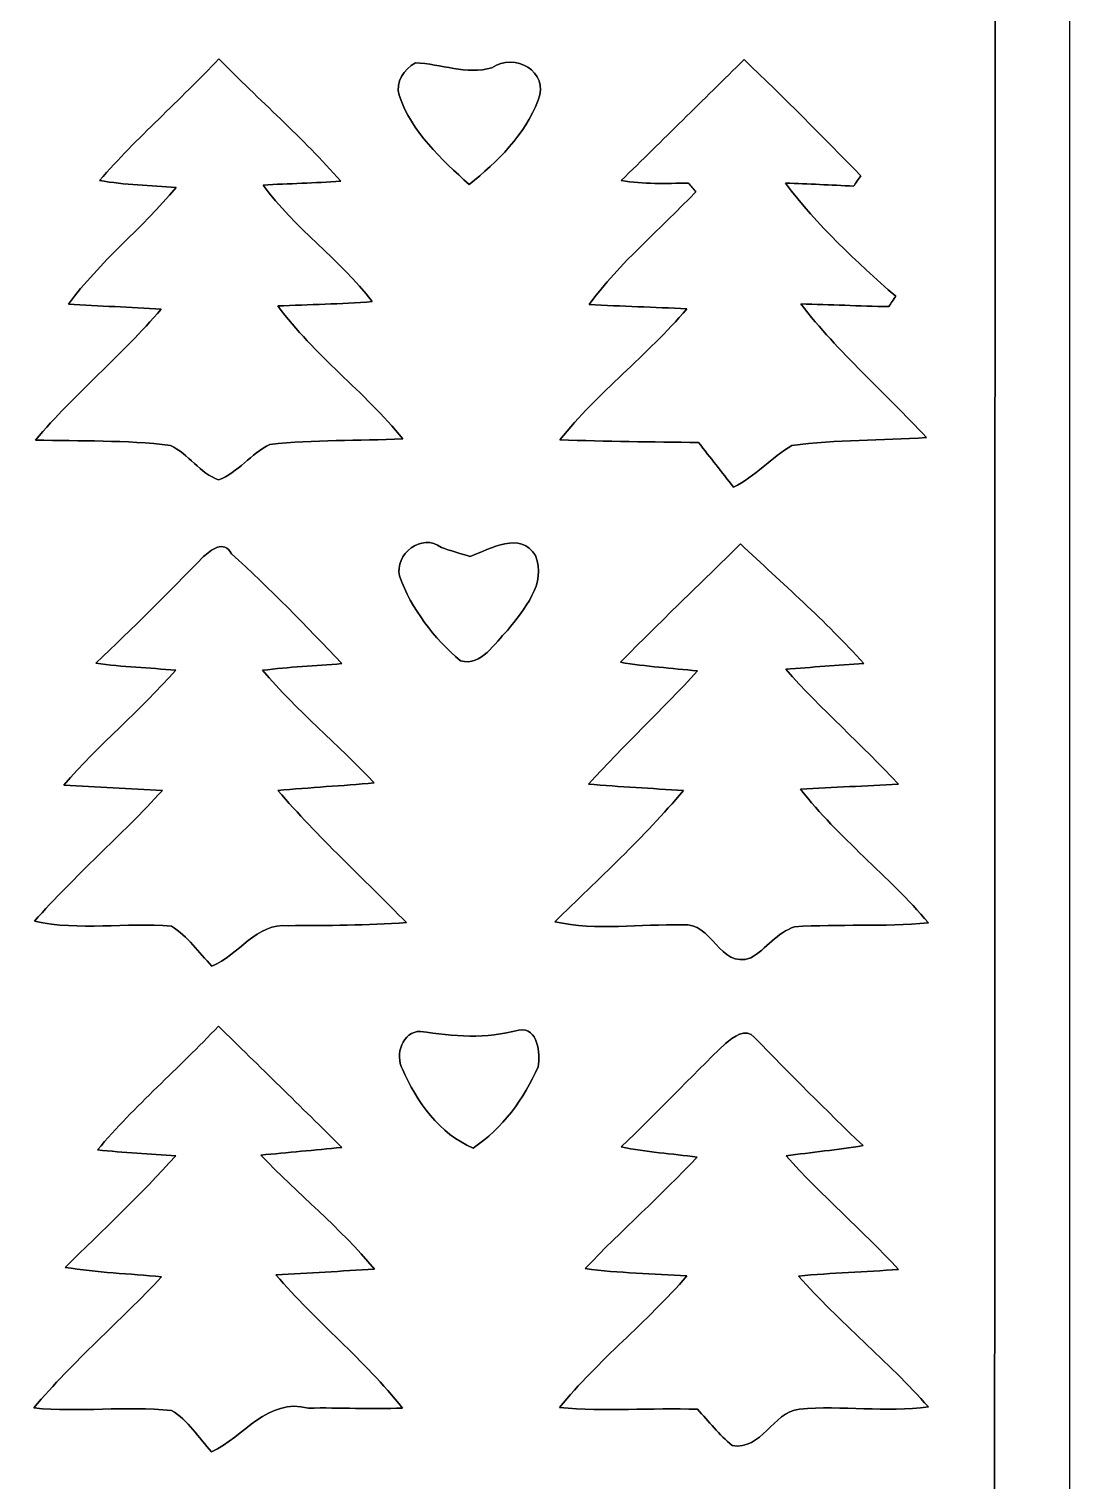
# Model space of a CAD drawing. Header units: centimetres. Extents: x -16.8 to 16.8, y -16.7 to 16.7.
# Drawn here: x 9.44 to 16.77, y -8.79 to 1.44 of the extents above; entities that cross this region are included whole.
import ezdxf

# ---------------------------------------------------------------- set-up
doc = ezdxf.new("R2010")
doc.units = ezdxf.units.CM
doc.header["$MEASUREMENT"] = 0
doc.layers.add('Layer 1', color=7, linetype='Continuous')

msp = doc.modelspace()

# ---------------------------------------------------------------- linework, layer by layer
at = {"layer": 'Layer 1', "color": 7}
for points, knots in [([(-16.77458, 16.66875), (-16.77458, 16.66875), (16.77458, 16.66875), (16.77458, 16.66875), (16.77458, 16.66875), (16.77458, 16.66875), (16.77458, -16.66875), (16.77458, -16.66875), (16.77458, -16.66875), (16.77458, -16.66875), (-16.77458, -16.66875), (-16.77458, -16.66875), (-16.77458, -16.66875), (-16.77458, -16.66875), (-16.77458, 16.66875), (-16.77458, 16.66875), (-16.77458, 16.66875), (-16.77458, 16.66875), (-16.77458, 16.66875), (-16.77458, 16.66875)], [0, 0, 0, 0, 0.16666667, 0.16666667, 0.16666667, 0.16666667, 0.33333333, 0.33333333, 0.33333333, 0.33333333, 0.5, 0.5, 0.5, 0.5, 0.66666667, 0.66666667, 0.66666667, 0.66666667, 1, 1, 1, 1]), ([(-16.24506, 15.71625), (-16.24577, 7.88458), (-16.24542, 0.05292), (-16.24542, -7.77875), (-16.24542, -7.77875), (-16.23801, -10.61014), (-16.26059, -13.44189), (-16.23413, -16.27293), (-16.23413, -16.27293), (-5.78379, -16.29198), (4.66619, -16.27329), (15.11653, -16.28211), (15.11653, -16.28211), (15.49224, -16.28281), (15.86865, -16.27858), (16.24436, -16.25494), (16.24436, -16.25494), (16.23942, -5.60176), (16.25953, 5.05213), (16.23448, 15.70531), (16.23448, 15.70531), (14.40356, 15.73071), (12.57265, 15.70919), (10.74208, 15.71625), (10.74208, 15.71625), (1.74625, 15.71625), (-7.24958, 15.7166), (-16.24506, 15.71625)], [0, 0, 0, 0, 0.125, 0.125, 0.125, 0.125, 0.25, 0.25, 0.25, 0.25, 0.375, 0.375, 0.375, 0.375, 0.5, 0.5, 0.5, 0.5, 0.625, 0.625, 0.625, 0.625, 0.75, 0.75, 0.75, 0.75, 1, 1, 1, 1]), ([(9.94057, 0.37712), (10.20374, 0.6791), (10.50713, 0.94192), (10.78089, 1.23366), (10.78089, 1.23366), (11.06346, 0.94298), (11.3732, 0.67804), (11.63884, 0.37112), (11.63884, 0.37112), (11.45611, 0.35842), (11.27372, 0.35419), (11.09169, 0.34431), (11.09169, 0.34431), (11.31464, 0.03986), (11.63179, -0.17815), (11.86109, -0.47696), (11.86109, -0.47696), (11.6392, -0.49318), (11.4173, -0.49883), (11.1954, -0.50729), (11.1954, -0.50729), (11.45187, -0.85408), (11.80536, -1.11054), (12.07699, -1.44357), (12.07699, -1.44357), (11.76443, -1.45803), (11.45011, -1.44851), (11.13966, -1.48237), (11.13966, -1.48237), (11.00772, -1.54799), (10.91459, -1.68063), (10.77912, -1.73355), (10.77912, -1.73355), (10.65036, -1.68698), (10.56675, -1.55011), (10.44011, -1.48978), (10.44011, -1.48978), (10.12437, -1.45098), (9.80616, -1.46121), (9.48937, -1.45203), (9.48937, -1.45203), (9.76418, -1.12501), (10.09932, -0.85513), (10.37449, -0.52917), (10.37449, -0.52917), (10.15577, -0.51717), (9.93846, -0.50765), (9.72079, -0.49495), (9.72079, -0.49495), (9.94234, -0.19438), (10.24008, 0.03986), (10.47926, 0.32597), (10.47926, 0.32597), (10.2997, 0.34572), (10.11767, 0.34219), (9.94057, 0.37712)], [0, 0, 0, 0, 0.06666667, 0.06666667, 0.06666667, 0.06666667, 0.13333333, 0.13333333, 0.13333333, 0.13333333, 0.2, 0.2, 0.2, 0.2, 0.26666667, 0.26666667, 0.26666667, 0.26666667, 0.33333333, 0.33333333, 0.33333333, 0.33333333, 0.4, 0.4, 0.4, 0.4, 0.46666667, 0.46666667, 0.46666667, 0.46666667, 0.53333333, 0.53333333, 0.53333333, 0.53333333, 0.6, 0.6, 0.6, 0.6, 0.66666667, 0.66666667, 0.66666667, 0.66666667, 0.73333333, 0.73333333, 0.73333333, 0.73333333, 0.8, 0.8, 0.8, 0.8, 0.86666667, 0.86666667, 0.86666667, 0.86666667, 1, 1, 1, 1]), ([(12.16448, 1.20438), (12.34475, 1.20086), (12.52396, 1.11654), (12.70423, 1.17122), (12.70423, 1.17122), (12.86334, 1.27988), (13.11169, 1.14582), (13.02949, 0.94121), (13.02949, 0.94121), (12.93636, 0.69603), (12.74269, 0.50941), (12.54372, 0.34713), (12.54372, 0.34713), (12.34828, 0.52776), (12.13626, 0.71579), (12.05159, 0.97649), (12.05159, 0.97649), (12.0202, 1.07068), (12.08546, 1.16029), (12.16448, 1.20438)], [0, 0, 0, 0, 0.16666667, 0.16666667, 0.16666667, 0.16666667, 0.33333333, 0.33333333, 0.33333333, 0.33333333, 0.5, 0.5, 0.5, 0.5, 0.66666667, 0.66666667, 0.66666667, 0.66666667, 1, 1, 1, 1]), ([(14.47976, 1.22767), (14.75987, 0.96132), (15.03186, 0.6858), (15.30279, 0.40958), (15.30279, 0.40958), (15.28974, 0.39158), (15.26399, 0.35489), (15.25129, 0.33655), (15.25129, 0.33655), (15.09042, 0.34431), (14.93202, 0.35278), (14.77222, 0.35772), (14.77222, 0.35772), (14.99376, 0.05891), (15.26928, -0.19368), (15.54727, -0.43921), (15.54727, -0.43921), (15.53527, -0.45755), (15.51093, -0.49389), (15.49859, -0.51223), (15.49859, -0.51223), (15.29151, -0.50694), (15.08548, -0.49918), (14.87911, -0.49354), (14.87911, -0.49354), (15.14369, -0.83467), (15.47072, -1.11866), (15.76423, -1.43369), (15.76423, -1.43369), (15.44849, -1.45732), (15.12923, -1.44709), (14.81631, -1.49049), (14.81631, -1.49049), (14.67062, -1.57586), (14.55879, -1.70956), (14.40533, -1.784), (14.40533, -1.784), (14.32278, -1.67852), (14.24129, -1.57445), (14.15944, -1.46967), (14.15944, -1.46967), (13.83347, -1.46473), (13.50751, -1.46226), (13.18225, -1.45098), (13.18225, -1.45098), (13.44895, -1.11513), (13.79996, -0.8569), (14.07548, -0.5274), (14.07548, -0.5274), (13.84547, -0.51647), (13.61687, -0.51012), (13.38827, -0.49706), (13.38827, -0.49706), (13.60382, -0.20179), (13.89027, 0.0321), (14.13969, 0.29739), (14.13969, 0.29739), (14.12663, 0.31256), (14.10053, 0.3429), (14.08747, 0.35807), (14.08747, 0.35807), (13.92943, 0.35595), (13.77068, 0.34925), (13.61475, 0.37677), (13.61475, 0.37677), (13.90474, 0.65864), (14.18978, 0.94544), (14.47976, 1.22767)], [0, 0, 0, 0, 0.05555556, 0.05555556, 0.05555556, 0.05555556, 0.11111111, 0.11111111, 0.11111111, 0.11111111, 0.16666667, 0.16666667, 0.16666667, 0.16666667, 0.22222222, 0.22222222, 0.22222222, 0.22222222, 0.27777778, 0.27777778, 0.27777778, 0.27777778, 0.33333333, 0.33333333, 0.33333333, 0.33333333, 0.38888889, 0.38888889, 0.38888889, 0.38888889, 0.44444444, 0.44444444, 0.44444444, 0.44444444, 0.5, 0.5, 0.5, 0.5, 0.55555556, 0.55555556, 0.55555556, 0.55555556, 0.61111111, 0.61111111, 0.61111111, 0.61111111, 0.66666667, 0.66666667, 0.66666667, 0.66666667, 0.72222222, 0.72222222, 0.72222222, 0.72222222, 0.77777778, 0.77777778, 0.77777778, 0.77777778, 0.83333333, 0.83333333, 0.83333333, 0.83333333, 0.88888889, 0.88888889, 0.88888889, 0.88888889, 1, 1, 1, 1]), ([(12.05265, -2.40982), (12.01773, -2.25989), (12.20682, -2.10044), (12.34828, -2.21015), (12.34828, -2.21015), (12.39873, -2.22603), (12.49962, -2.25743), (12.55007, -2.27295), (12.55007, -2.27295), (12.69541, -2.21827), (12.90567, -2.08915), (13.0108, -2.26589), (13.0108, -2.26589), (13.09229, -2.46274), (12.92825, -2.64619), (12.81289, -2.79435), (12.81289, -2.79435), (12.72364, -2.87937), (12.63191, -3.04835), (12.48339, -3.00743), (12.48339, -3.00743), (12.29431, -2.84798), (12.13732, -2.64336), (12.05265, -2.40982)], [0, 0, 0, 0, 0.14285714, 0.14285714, 0.14285714, 0.14285714, 0.28571429, 0.28571429, 0.28571429, 0.28571429, 0.42857143, 0.42857143, 0.42857143, 0.42857143, 0.57142857, 0.57142857, 0.57142857, 0.57142857, 0.71428571, 0.71428571, 0.71428571, 0.71428571, 1, 1, 1, 1]), ([(10.67153, -2.27365), (10.72303, -2.22709), (10.81758, -2.15159), (10.86873, -2.25284), (10.86873, -2.25284), (11.14002, -2.49837), (11.39543, -2.76154), (11.64696, -3.02719), (11.64696, -3.02719), (11.45999, -3.04165), (11.27442, -3.05188), (11.08886, -3.07375), (11.08886, -3.07375), (11.32875, -3.35986), (11.6205, -3.59586), (11.87556, -3.86786), (11.87556, -3.86786), (11.64872, -3.88726), (11.42224, -3.90031), (11.19646, -3.92113), (11.19646, -3.92113), (11.47939, -4.2485), (11.79865, -4.54201), (12.10134, -4.8514), (12.10134, -4.8514), (11.82441, -4.87151), (11.54642, -4.87221), (11.26949, -4.87327), (11.26949, -4.87327), (11.04618, -4.8514), (10.91988, -5.08106), (10.73185, -5.15796), (10.73185, -5.15796), (10.63766, -5.06377), (10.56181, -4.94594), (10.4461, -4.87751), (10.4461, -4.87751), (10.12613, -4.84858), (9.7984, -4.91243), (9.48196, -4.84187), (9.48196, -4.84187), (9.76595, -4.51908), (10.09368, -4.23863), (10.3826, -3.92042), (10.3826, -3.92042), (10.15083, -3.90596), (9.92011, -3.89784), (9.68939, -3.88232), (9.68939, -3.88232), (9.93563, -3.59728), (10.22773, -3.35598), (10.4775, -3.0734), (10.4775, -3.0734), (10.28876, -3.05717), (10.10179, -3.05082), (9.91517, -3.02401), (9.91517, -3.02401), (10.1727, -2.77954), (10.42388, -2.52836), (10.67153, -2.27365)], [0, 0, 0, 0, 0.0625, 0.0625, 0.0625, 0.0625, 0.125, 0.125, 0.125, 0.125, 0.1875, 0.1875, 0.1875, 0.1875, 0.25, 0.25, 0.25, 0.25, 0.3125, 0.3125, 0.3125, 0.3125, 0.375, 0.375, 0.375, 0.375, 0.4375, 0.4375, 0.4375, 0.4375, 0.5, 0.5, 0.5, 0.5, 0.5625, 0.5625, 0.5625, 0.5625, 0.625, 0.625, 0.625, 0.625, 0.6875, 0.6875, 0.6875, 0.6875, 0.75, 0.75, 0.75, 0.75, 0.8125, 0.8125, 0.8125, 0.8125, 0.875, 0.875, 0.875, 0.875, 1, 1, 1, 1]), ([(13.60911, -3.01801), (13.88498, -2.73473), (14.1732, -2.4638), (14.45331, -2.1844), (14.45331, -2.1844), (14.74893, -2.45816), (15.05232, -2.72662), (15.32255, -3.02648), (15.32255, -3.02648), (15.13805, -3.03989), (14.95637, -3.05153), (14.77292, -3.06705), (14.77292, -3.06705), (15.02375, -3.34998), (15.31056, -3.59833), (15.56597, -3.87703), (15.56597, -3.87703), (15.33596, -3.88938), (15.107, -3.89819), (14.87805, -3.91195), (14.87805, -3.91195), (15.14404, -4.25697), (15.49823, -4.52085), (15.77728, -4.85387), (15.77728, -4.85387), (15.46366, -4.8828), (15.14863, -4.86022), (14.83572, -4.88139), (14.83572, -4.88139), (14.71224, -4.91913), (14.6364, -5.03802), (14.52598, -5.10011), (14.52598, -5.10011), (14.30584, -5.1816), (14.25399, -4.84152), (14.0462, -4.86798), (14.0462, -4.86798), (13.74634, -4.86092), (13.44119, -4.91102), (13.14626, -4.84576), (13.14626, -4.84576), (13.45494, -4.54484), (13.77315, -4.25203), (14.05184, -3.92218), (14.05184, -3.92218), (13.82818, -3.90525), (13.60523, -3.89572), (13.38298, -3.87597), (13.38298, -3.87597), (13.63345, -3.60504), (13.90156, -3.35104), (14.15097, -3.07904), (14.15097, -3.07904), (13.96894, -3.05858), (13.78867, -3.048), (13.60911, -3.01801)], [0, 0, 0, 0, 0.06666667, 0.06666667, 0.06666667, 0.06666667, 0.13333333, 0.13333333, 0.13333333, 0.13333333, 0.2, 0.2, 0.2, 0.2, 0.26666667, 0.26666667, 0.26666667, 0.26666667, 0.33333333, 0.33333333, 0.33333333, 0.33333333, 0.4, 0.4, 0.4, 0.4, 0.46666667, 0.46666667, 0.46666667, 0.46666667, 0.53333333, 0.53333333, 0.53333333, 0.53333333, 0.6, 0.6, 0.6, 0.6, 0.66666667, 0.66666667, 0.66666667, 0.66666667, 0.73333333, 0.73333333, 0.73333333, 0.73333333, 0.8, 0.8, 0.8, 0.8, 0.86666667, 0.86666667, 0.86666667, 0.86666667, 1, 1, 1, 1]), ([(9.92611, -6.45266), (10.18787, -6.1408), (10.50008, -5.87763), (10.77771, -5.58094), (10.77771, -5.58094), (11.06699, -5.86528), (11.35839, -6.14856), (11.6459, -6.43502), (11.6459, -6.43502), (11.45505, -6.45513), (11.26525, -6.47136), (11.07511, -6.4897), (11.07511, -6.4897), (11.33792, -6.76099), (11.63391, -7.00052), (11.87626, -7.29227), (11.87626, -7.29227), (11.64449, -7.30814), (11.41377, -7.31943), (11.1827, -7.33284), (11.1827, -7.33284), (11.46316, -7.66092), (11.80536, -7.93221), (12.07347, -8.27123), (12.07347, -8.27123), (11.85298, -8.28216), (11.63108, -8.26735), (11.4113, -8.27193), (11.4113, -8.27193), (11.12344, -8.1975), (10.95834, -8.47302), (10.72938, -8.57956), (10.72938, -8.57956), (10.6359, -8.48219), (10.56605, -8.35484), (10.4461, -8.28851), (10.4461, -8.28851), (10.12331, -8.25429), (9.79946, -8.30404), (9.47737, -8.27088), (9.47737, -8.27088), (9.75431, -7.94103), (10.0838, -7.66092), (10.37731, -7.34695), (10.37731, -7.34695), (10.15047, -7.32472), (9.92329, -7.31767), (9.69892, -7.28027), (9.69892, -7.28027), (9.96174, -7.02098), (10.22985, -6.76698), (10.47856, -6.49429), (10.47856, -6.49429), (10.29335, -6.47982), (10.10991, -6.47312), (9.92611, -6.45266)], [0, 0, 0, 0, 0.06666667, 0.06666667, 0.06666667, 0.06666667, 0.13333333, 0.13333333, 0.13333333, 0.13333333, 0.2, 0.2, 0.2, 0.2, 0.26666667, 0.26666667, 0.26666667, 0.26666667, 0.33333333, 0.33333333, 0.33333333, 0.33333333, 0.4, 0.4, 0.4, 0.4, 0.46666667, 0.46666667, 0.46666667, 0.46666667, 0.53333333, 0.53333333, 0.53333333, 0.53333333, 0.6, 0.6, 0.6, 0.6, 0.66666667, 0.66666667, 0.66666667, 0.66666667, 0.73333333, 0.73333333, 0.73333333, 0.73333333, 0.8, 0.8, 0.8, 0.8, 0.86666667, 0.86666667, 0.86666667, 0.86666667, 1, 1, 1, 1]), ([(12.20047, -5.61799), (12.43154, -5.65503), (12.66366, -5.67196), (12.89297, -5.60881), (12.89297, -5.60881), (13.03161, -5.58976), (13.0429, -5.77215), (13.03055, -5.86669), (13.03055, -5.86669), (12.93072, -6.09036), (12.77796, -6.30343), (12.57159, -6.43961), (12.57159, -6.43961), (12.33487, -6.34153), (12.1726, -6.11258), (12.07347, -5.88363), (12.07347, -5.88363), (12.01914, -5.78414), (12.07241, -5.61587), (12.20047, -5.61799)], [0, 0, 0, 0, 0.16666667, 0.16666667, 0.16666667, 0.16666667, 0.33333333, 0.33333333, 0.33333333, 0.33333333, 0.5, 0.5, 0.5, 0.5, 0.66666667, 0.66666667, 0.66666667, 0.66666667, 1, 1, 1, 1]), ([(14.34888, -5.70406), (14.40109, -5.65891), (14.49317, -5.58765), (14.55244, -5.66032), (14.55244, -5.66032), (14.80397, -5.91785), (15.05691, -6.17467), (15.31796, -6.42303), (15.31796, -6.42303), (15.13699, -6.45125), (14.95566, -6.471), (14.77504, -6.49464), (14.77504, -6.49464), (15.02586, -6.77474), (15.31267, -7.01992), (15.56808, -7.2958), (15.56808, -7.2958), (15.33207, -7.31132), (15.09748, -7.31979), (14.86288, -7.34166), (14.86288, -7.34166), (15.15004, -7.66621), (15.49047, -7.93962), (15.77834, -8.26417), (15.77834, -8.26417), (15.47671, -8.30263), (15.17086, -8.25324), (14.86923, -8.27828), (14.86923, -8.27828), (14.67697, -8.30333), (14.60747, -8.56968), (14.3958, -8.53616), (14.3958, -8.53616), (14.30443, -8.46032), (14.23106, -8.36542), (14.15062, -8.28005), (14.15062, -8.28005), (13.82642, -8.26876), (13.50222, -8.29839), (13.17942, -8.26805), (13.17942, -8.26805), (13.45142, -7.93432), (13.79537, -7.66657), (14.07724, -7.3406), (14.07724, -7.3406), (13.83806, -7.32367), (13.59852, -7.3219), (13.36146, -7.28874), (13.36146, -7.28874), (13.61581, -7.01887), (13.89592, -6.77439), (14.14956, -6.50346), (14.14956, -6.50346), (13.97, -6.47947), (13.79079, -6.4703), (13.6144, -6.43184), (13.6144, -6.43184), (13.86346, -6.19372), (14.09912, -5.94148), (14.34888, -5.70406)], [0, 0, 0, 0, 0.0625, 0.0625, 0.0625, 0.0625, 0.125, 0.125, 0.125, 0.125, 0.1875, 0.1875, 0.1875, 0.1875, 0.25, 0.25, 0.25, 0.25, 0.3125, 0.3125, 0.3125, 0.3125, 0.375, 0.375, 0.375, 0.375, 0.4375, 0.4375, 0.4375, 0.4375, 0.5, 0.5, 0.5, 0.5, 0.5625, 0.5625, 0.5625, 0.5625, 0.625, 0.625, 0.625, 0.625, 0.6875, 0.6875, 0.6875, 0.6875, 0.75, 0.75, 0.75, 0.75, 0.8125, 0.8125, 0.8125, 0.8125, 0.875, 0.875, 0.875, 0.875, 1, 1, 1, 1])]:
    msp.add_open_spline(points, degree=3, knots=knots, dxfattribs=at)
at = {"layer": 'Layer 1', "color": 252}
for points, knots in [([(-16.24506, 15.71625), (-7.24958, 15.7166), (1.74625, 15.71625), (10.74208, 15.71625), (10.74208, 15.71625), (12.57265, 15.70919), (14.40356, 15.73071), (16.23448, 15.70531), (16.23448, 15.70531), (16.25953, 5.05213), (16.23942, -5.60176), (16.24436, -16.25494), (16.24436, -16.25494), (15.86865, -16.27858), (15.49224, -16.28281), (15.11653, -16.28211), (15.11653, -16.28211), (4.66619, -16.27329), (-5.78379, -16.29198), (-16.23413, -16.27293), (-16.23413, -16.27293), (-16.26059, -13.44189), (-16.23801, -10.61014), (-16.24542, -7.77875), (-16.24542, -7.77875), (-16.24542, 0.05292), (-16.24577, 7.88458), (-16.24506, 15.71625), (-16.24506, 15.71625), (-16.24506, 15.71625), (-16.24506, 15.71625), (-16.24506, 15.71625)], [0, 0, 0, 0, 0.11111111, 0.11111111, 0.11111111, 0.11111111, 0.22222222, 0.22222222, 0.22222222, 0.22222222, 0.33333333, 0.33333333, 0.33333333, 0.33333333, 0.44444444, 0.44444444, 0.44444444, 0.44444444, 0.55555556, 0.55555556, 0.55555556, 0.55555556, 0.66666667, 0.66666667, 0.66666667, 0.66666667, 0.77777778, 0.77777778, 0.77777778, 0.77777778, 1, 1, 1, 1]), ([(9.94057, 0.37712), (10.11767, 0.34219), (10.2997, 0.34572), (10.47926, 0.32597), (10.47926, 0.32597), (10.24008, 0.03986), (9.94234, -0.19438), (9.72079, -0.49495), (9.72079, -0.49495), (9.93846, -0.50765), (10.15577, -0.51717), (10.37449, -0.52917), (10.37449, -0.52917), (10.09932, -0.85513), (9.76418, -1.12501), (9.48937, -1.45203), (9.48937, -1.45203), (9.80616, -1.46121), (10.12437, -1.45098), (10.44011, -1.48978), (10.44011, -1.48978), (10.56675, -1.55011), (10.65036, -1.68698), (10.77912, -1.73355), (10.77912, -1.73355), (10.91459, -1.68063), (11.00772, -1.54799), (11.13966, -1.48237), (11.13966, -1.48237), (11.45011, -1.44851), (11.76443, -1.45803), (12.07699, -1.44357), (12.07699, -1.44357), (11.80536, -1.11054), (11.45187, -0.85408), (11.1954, -0.50729), (11.1954, -0.50729), (11.4173, -0.49883), (11.6392, -0.49318), (11.86109, -0.47696), (11.86109, -0.47696), (11.63179, -0.17815), (11.31464, 0.03986), (11.09169, 0.34431), (11.09169, 0.34431), (11.27372, 0.35419), (11.45611, 0.35842), (11.63884, 0.37112), (11.63884, 0.37112), (11.3732, 0.67804), (11.06346, 0.94298), (10.78089, 1.23366), (10.78089, 1.23366), (10.50713, 0.94192), (10.20374, 0.6791), (9.94057, 0.37712), (9.94057, 0.37712), (9.94057, 0.37712), (9.94057, 0.37712), (9.94057, 0.37712)], [0, 0, 0, 0, 0.0625, 0.0625, 0.0625, 0.0625, 0.125, 0.125, 0.125, 0.125, 0.1875, 0.1875, 0.1875, 0.1875, 0.25, 0.25, 0.25, 0.25, 0.3125, 0.3125, 0.3125, 0.3125, 0.375, 0.375, 0.375, 0.375, 0.4375, 0.4375, 0.4375, 0.4375, 0.5, 0.5, 0.5, 0.5, 0.5625, 0.5625, 0.5625, 0.5625, 0.625, 0.625, 0.625, 0.625, 0.6875, 0.6875, 0.6875, 0.6875, 0.75, 0.75, 0.75, 0.75, 0.8125, 0.8125, 0.8125, 0.8125, 0.875, 0.875, 0.875, 0.875, 1, 1, 1, 1]), ([(12.16448, 1.20438), (12.08546, 1.16029), (12.0202, 1.07068), (12.05159, 0.97649), (12.05159, 0.97649), (12.13626, 0.71579), (12.34828, 0.52776), (12.54372, 0.34713), (12.54372, 0.34713), (12.74269, 0.50941), (12.93636, 0.69603), (13.02949, 0.94121), (13.02949, 0.94121), (13.11169, 1.14582), (12.86334, 1.27988), (12.70423, 1.17122), (12.70423, 1.17122), (12.52396, 1.11654), (12.34475, 1.20086), (12.16448, 1.20438), (12.16448, 1.20438), (12.16448, 1.20438), (12.16448, 1.20438), (12.16448, 1.20438)], [0, 0, 0, 0, 0.14285714, 0.14285714, 0.14285714, 0.14285714, 0.28571429, 0.28571429, 0.28571429, 0.28571429, 0.42857143, 0.42857143, 0.42857143, 0.42857143, 0.57142857, 0.57142857, 0.57142857, 0.57142857, 0.71428571, 0.71428571, 0.71428571, 0.71428571, 1, 1, 1, 1]), ([(14.47976, 1.22767), (14.18978, 0.94544), (13.90474, 0.65864), (13.61475, 0.37677), (13.61475, 0.37677), (13.77068, 0.34925), (13.92943, 0.35595), (14.08747, 0.35807), (14.08747, 0.35807), (14.10053, 0.3429), (14.12663, 0.31256), (14.13969, 0.29739), (14.13969, 0.29739), (13.89027, 0.0321), (13.60382, -0.20179), (13.38827, -0.49706), (13.38827, -0.49706), (13.61687, -0.51012), (13.84547, -0.51647), (14.07548, -0.5274), (14.07548, -0.5274), (13.79996, -0.8569), (13.44895, -1.11513), (13.18225, -1.45098), (13.18225, -1.45098), (13.50751, -1.46226), (13.83347, -1.46473), (14.15944, -1.46967), (14.15944, -1.46967), (14.24129, -1.57445), (14.32278, -1.67852), (14.40533, -1.784), (14.40533, -1.784), (14.55879, -1.70956), (14.67062, -1.57586), (14.81631, -1.49049), (14.81631, -1.49049), (15.12923, -1.44709), (15.44849, -1.45732), (15.76423, -1.43369), (15.76423, -1.43369), (15.47072, -1.11866), (15.14369, -0.83467), (14.87911, -0.49354), (14.87911, -0.49354), (15.08548, -0.49918), (15.29151, -0.50694), (15.49859, -0.51223), (15.49859, -0.51223), (15.51093, -0.49389), (15.53527, -0.45755), (15.54727, -0.43921), (15.54727, -0.43921), (15.26928, -0.19368), (14.99376, 0.05891), (14.77222, 0.35772), (14.77222, 0.35772), (14.93202, 0.35278), (15.09042, 0.34431), (15.25129, 0.33655), (15.25129, 0.33655), (15.26399, 0.35489), (15.28974, 0.39158), (15.30279, 0.40958), (15.30279, 0.40958), (15.03186, 0.6858), (14.75987, 0.96132), (14.47976, 1.22767), (14.47976, 1.22767), (14.47976, 1.22767), (14.47976, 1.22767), (14.47976, 1.22767)], [0, 0, 0, 0, 0.05263158, 0.05263158, 0.05263158, 0.05263158, 0.10526316, 0.10526316, 0.10526316, 0.10526316, 0.15789474, 0.15789474, 0.15789474, 0.15789474, 0.21052632, 0.21052632, 0.21052632, 0.21052632, 0.26315789, 0.26315789, 0.26315789, 0.26315789, 0.31578947, 0.31578947, 0.31578947, 0.31578947, 0.36842105, 0.36842105, 0.36842105, 0.36842105, 0.42105263, 0.42105263, 0.42105263, 0.42105263, 0.47368421, 0.47368421, 0.47368421, 0.47368421, 0.52631579, 0.52631579, 0.52631579, 0.52631579, 0.57894737, 0.57894737, 0.57894737, 0.57894737, 0.63157895, 0.63157895, 0.63157895, 0.63157895, 0.68421053, 0.68421053, 0.68421053, 0.68421053, 0.73684211, 0.73684211, 0.73684211, 0.73684211, 0.78947368, 0.78947368, 0.78947368, 0.78947368, 0.84210526, 0.84210526, 0.84210526, 0.84210526, 0.89473684, 0.89473684, 0.89473684, 0.89473684, 1, 1, 1, 1]), ([(12.05265, -2.40982), (12.13732, -2.64336), (12.29431, -2.84798), (12.48339, -3.00743), (12.48339, -3.00743), (12.63191, -3.04835), (12.72364, -2.87937), (12.81289, -2.79435), (12.81289, -2.79435), (12.92825, -2.64619), (13.09229, -2.46274), (13.0108, -2.26589), (13.0108, -2.26589), (12.90567, -2.08915), (12.69541, -2.21827), (12.55007, -2.27295), (12.55007, -2.27295), (12.49962, -2.25743), (12.39873, -2.22603), (12.34828, -2.21015), (12.34828, -2.21015), (12.20682, -2.10044), (12.01773, -2.25989), (12.05265, -2.40982), (12.05265, -2.40982), (12.05265, -2.40982), (12.05265, -2.40982), (12.05265, -2.40982)], [0, 0, 0, 0, 0.125, 0.125, 0.125, 0.125, 0.25, 0.25, 0.25, 0.25, 0.375, 0.375, 0.375, 0.375, 0.5, 0.5, 0.5, 0.5, 0.625, 0.625, 0.625, 0.625, 0.75, 0.75, 0.75, 0.75, 1, 1, 1, 1]), ([(10.67153, -2.27365), (10.42388, -2.52836), (10.1727, -2.77954), (9.91517, -3.02401), (9.91517, -3.02401), (10.10179, -3.05082), (10.28876, -3.05717), (10.4775, -3.0734), (10.4775, -3.0734), (10.22773, -3.35598), (9.93563, -3.59728), (9.68939, -3.88232), (9.68939, -3.88232), (9.92011, -3.89784), (10.15083, -3.90596), (10.3826, -3.92042), (10.3826, -3.92042), (10.09368, -4.23863), (9.76595, -4.51908), (9.48196, -4.84187), (9.48196, -4.84187), (9.7984, -4.91243), (10.12613, -4.84858), (10.4461, -4.87751), (10.4461, -4.87751), (10.56181, -4.94594), (10.63766, -5.06377), (10.73185, -5.15796), (10.73185, -5.15796), (10.91988, -5.08106), (11.04618, -4.8514), (11.26949, -4.87327), (11.26949, -4.87327), (11.54642, -4.87221), (11.82441, -4.87151), (12.10134, -4.8514), (12.10134, -4.8514), (11.79865, -4.54201), (11.47939, -4.2485), (11.19646, -3.92113), (11.19646, -3.92113), (11.42224, -3.90031), (11.64872, -3.88726), (11.87556, -3.86786), (11.87556, -3.86786), (11.6205, -3.59586), (11.32875, -3.35986), (11.08886, -3.07375), (11.08886, -3.07375), (11.27442, -3.05188), (11.45999, -3.04165), (11.64696, -3.02719), (11.64696, -3.02719), (11.39543, -2.76154), (11.14002, -2.49837), (10.86873, -2.25284), (10.86873, -2.25284), (10.81758, -2.15159), (10.72303, -2.22709), (10.67153, -2.27365), (10.67153, -2.27365), (10.67153, -2.27365), (10.67153, -2.27365), (10.67153, -2.27365)], [0, 0, 0, 0, 0.05882353, 0.05882353, 0.05882353, 0.05882353, 0.11764706, 0.11764706, 0.11764706, 0.11764706, 0.17647059, 0.17647059, 0.17647059, 0.17647059, 0.23529412, 0.23529412, 0.23529412, 0.23529412, 0.29411765, 0.29411765, 0.29411765, 0.29411765, 0.35294118, 0.35294118, 0.35294118, 0.35294118, 0.41176471, 0.41176471, 0.41176471, 0.41176471, 0.47058824, 0.47058824, 0.47058824, 0.47058824, 0.52941176, 0.52941176, 0.52941176, 0.52941176, 0.58823529, 0.58823529, 0.58823529, 0.58823529, 0.64705882, 0.64705882, 0.64705882, 0.64705882, 0.70588235, 0.70588235, 0.70588235, 0.70588235, 0.76470588, 0.76470588, 0.76470588, 0.76470588, 0.82352941, 0.82352941, 0.82352941, 0.82352941, 0.88235294, 0.88235294, 0.88235294, 0.88235294, 1, 1, 1, 1]), ([(13.60911, -3.01801), (13.78867, -3.048), (13.96894, -3.05858), (14.15097, -3.07904), (14.15097, -3.07904), (13.90156, -3.35104), (13.63345, -3.60504), (13.38298, -3.87597), (13.38298, -3.87597), (13.60523, -3.89572), (13.82818, -3.90525), (14.05184, -3.92218), (14.05184, -3.92218), (13.77315, -4.25203), (13.45494, -4.54484), (13.14626, -4.84576), (13.14626, -4.84576), (13.44119, -4.91102), (13.74634, -4.86092), (14.0462, -4.86798), (14.0462, -4.86798), (14.25399, -4.84152), (14.30584, -5.1816), (14.52598, -5.10011), (14.52598, -5.10011), (14.6364, -5.03802), (14.71224, -4.91913), (14.83572, -4.88139), (14.83572, -4.88139), (15.14863, -4.86022), (15.46366, -4.8828), (15.77728, -4.85387), (15.77728, -4.85387), (15.49823, -4.52085), (15.14404, -4.25697), (14.87805, -3.91195), (14.87805, -3.91195), (15.107, -3.89819), (15.33596, -3.88938), (15.56597, -3.87703), (15.56597, -3.87703), (15.31056, -3.59833), (15.02375, -3.34998), (14.77292, -3.06705), (14.77292, -3.06705), (14.95637, -3.05153), (15.13805, -3.03989), (15.32255, -3.02648), (15.32255, -3.02648), (15.05232, -2.72662), (14.74893, -2.45816), (14.45331, -2.1844), (14.45331, -2.1844), (14.1732, -2.4638), (13.88498, -2.73473), (13.60911, -3.01801), (13.60911, -3.01801), (13.60911, -3.01801), (13.60911, -3.01801), (13.60911, -3.01801)], [0, 0, 0, 0, 0.0625, 0.0625, 0.0625, 0.0625, 0.125, 0.125, 0.125, 0.125, 0.1875, 0.1875, 0.1875, 0.1875, 0.25, 0.25, 0.25, 0.25, 0.3125, 0.3125, 0.3125, 0.3125, 0.375, 0.375, 0.375, 0.375, 0.4375, 0.4375, 0.4375, 0.4375, 0.5, 0.5, 0.5, 0.5, 0.5625, 0.5625, 0.5625, 0.5625, 0.625, 0.625, 0.625, 0.625, 0.6875, 0.6875, 0.6875, 0.6875, 0.75, 0.75, 0.75, 0.75, 0.8125, 0.8125, 0.8125, 0.8125, 0.875, 0.875, 0.875, 0.875, 1, 1, 1, 1]), ([(9.92611, -6.45266), (10.10991, -6.47312), (10.29335, -6.47982), (10.47856, -6.49429), (10.47856, -6.49429), (10.22985, -6.76698), (9.96174, -7.02098), (9.69892, -7.28027), (9.69892, -7.28027), (9.92329, -7.31767), (10.15047, -7.32472), (10.37731, -7.34695), (10.37731, -7.34695), (10.0838, -7.66092), (9.75431, -7.94103), (9.47737, -8.27088), (9.47737, -8.27088), (9.79946, -8.30404), (10.12331, -8.25429), (10.4461, -8.28851), (10.4461, -8.28851), (10.56605, -8.35484), (10.6359, -8.48219), (10.72938, -8.57956), (10.72938, -8.57956), (10.95834, -8.47302), (11.12344, -8.1975), (11.4113, -8.27193), (11.4113, -8.27193), (11.63108, -8.26735), (11.85298, -8.28216), (12.07347, -8.27123), (12.07347, -8.27123), (11.80536, -7.93221), (11.46316, -7.66092), (11.1827, -7.33284), (11.1827, -7.33284), (11.41377, -7.31943), (11.64449, -7.30814), (11.87626, -7.29227), (11.87626, -7.29227), (11.63391, -7.00052), (11.33792, -6.76099), (11.07511, -6.4897), (11.07511, -6.4897), (11.26525, -6.47136), (11.45505, -6.45513), (11.6459, -6.43502), (11.6459, -6.43502), (11.35839, -6.14856), (11.06699, -5.86528), (10.77771, -5.58094), (10.77771, -5.58094), (10.50008, -5.87763), (10.18787, -6.1408), (9.92611, -6.45266), (9.92611, -6.45266), (9.92611, -6.45266), (9.92611, -6.45266), (9.92611, -6.45266)], [0, 0, 0, 0, 0.0625, 0.0625, 0.0625, 0.0625, 0.125, 0.125, 0.125, 0.125, 0.1875, 0.1875, 0.1875, 0.1875, 0.25, 0.25, 0.25, 0.25, 0.3125, 0.3125, 0.3125, 0.3125, 0.375, 0.375, 0.375, 0.375, 0.4375, 0.4375, 0.4375, 0.4375, 0.5, 0.5, 0.5, 0.5, 0.5625, 0.5625, 0.5625, 0.5625, 0.625, 0.625, 0.625, 0.625, 0.6875, 0.6875, 0.6875, 0.6875, 0.75, 0.75, 0.75, 0.75, 0.8125, 0.8125, 0.8125, 0.8125, 0.875, 0.875, 0.875, 0.875, 1, 1, 1, 1]), ([(12.20047, -5.61799), (12.07241, -5.61587), (12.01914, -5.78414), (12.07347, -5.88363), (12.07347, -5.88363), (12.1726, -6.11258), (12.33487, -6.34153), (12.57159, -6.43961), (12.57159, -6.43961), (12.77796, -6.30343), (12.93072, -6.09036), (13.03055, -5.86669), (13.03055, -5.86669), (13.0429, -5.77215), (13.03161, -5.58976), (12.89297, -5.60881), (12.89297, -5.60881), (12.66366, -5.67196), (12.43154, -5.65503), (12.20047, -5.61799), (12.20047, -5.61799), (12.20047, -5.61799), (12.20047, -5.61799), (12.20047, -5.61799)], [0, 0, 0, 0, 0.14285714, 0.14285714, 0.14285714, 0.14285714, 0.28571429, 0.28571429, 0.28571429, 0.28571429, 0.42857143, 0.42857143, 0.42857143, 0.42857143, 0.57142857, 0.57142857, 0.57142857, 0.57142857, 0.71428571, 0.71428571, 0.71428571, 0.71428571, 1, 1, 1, 1]), ([(14.34888, -5.70406), (14.09912, -5.94148), (13.86346, -6.19372), (13.6144, -6.43184), (13.6144, -6.43184), (13.79079, -6.4703), (13.97, -6.47947), (14.14956, -6.50346), (14.14956, -6.50346), (13.89592, -6.77439), (13.61581, -7.01887), (13.36146, -7.28874), (13.36146, -7.28874), (13.59852, -7.3219), (13.83806, -7.32367), (14.07724, -7.3406), (14.07724, -7.3406), (13.79537, -7.66657), (13.45142, -7.93432), (13.17942, -8.26805), (13.17942, -8.26805), (13.50222, -8.29839), (13.82642, -8.26876), (14.15062, -8.28005), (14.15062, -8.28005), (14.23106, -8.36542), (14.30443, -8.46032), (14.3958, -8.53616), (14.3958, -8.53616), (14.60747, -8.56968), (14.67697, -8.30333), (14.86923, -8.27828), (14.86923, -8.27828), (15.17086, -8.25324), (15.47671, -8.30263), (15.77834, -8.26417), (15.77834, -8.26417), (15.49047, -7.93962), (15.15004, -7.66621), (14.86288, -7.34166), (14.86288, -7.34166), (15.09748, -7.31979), (15.33207, -7.31132), (15.56808, -7.2958), (15.56808, -7.2958), (15.31267, -7.01992), (15.02586, -6.77474), (14.77504, -6.49464), (14.77504, -6.49464), (14.95566, -6.471), (15.13699, -6.45125), (15.31796, -6.42303), (15.31796, -6.42303), (15.05691, -6.17467), (14.80397, -5.91785), (14.55244, -5.66032), (14.55244, -5.66032), (14.49317, -5.58765), (14.40109, -5.65891), (14.34888, -5.70406), (14.34888, -5.70406), (14.34888, -5.70406), (14.34888, -5.70406), (14.34888, -5.70406)], [0, 0, 0, 0, 0.05882353, 0.05882353, 0.05882353, 0.05882353, 0.11764706, 0.11764706, 0.11764706, 0.11764706, 0.17647059, 0.17647059, 0.17647059, 0.17647059, 0.23529412, 0.23529412, 0.23529412, 0.23529412, 0.29411765, 0.29411765, 0.29411765, 0.29411765, 0.35294118, 0.35294118, 0.35294118, 0.35294118, 0.41176471, 0.41176471, 0.41176471, 0.41176471, 0.47058824, 0.47058824, 0.47058824, 0.47058824, 0.52941176, 0.52941176, 0.52941176, 0.52941176, 0.58823529, 0.58823529, 0.58823529, 0.58823529, 0.64705882, 0.64705882, 0.64705882, 0.64705882, 0.70588235, 0.70588235, 0.70588235, 0.70588235, 0.76470588, 0.76470588, 0.76470588, 0.76470588, 0.82352941, 0.82352941, 0.82352941, 0.82352941, 0.88235294, 0.88235294, 0.88235294, 0.88235294, 1, 1, 1, 1])]:
    msp.add_open_spline(points, degree=3, knots=knots, dxfattribs=at)

doc.saveas('drawing.dxf')
